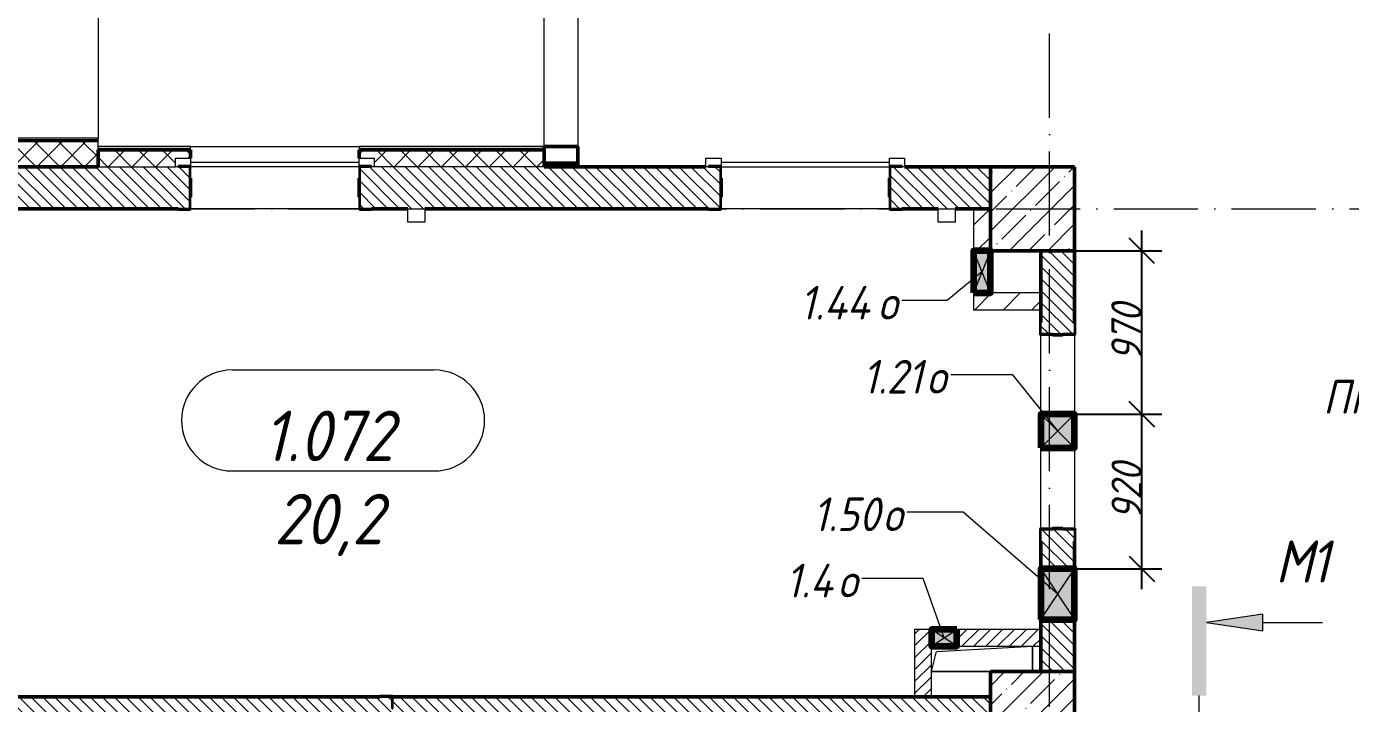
# Model space of a CAD drawing. Header units: millimetres. Extents: x -356862 to 418287, y 0 to 839748.
# Drawn here: x -177140 to -169276, y 482557 to 486580 of the extents above; entities that cross this region are included whole.
import ezdxf

# ---------------------------------------------------------------- set-up
doc = ezdxf.new("R2010")
doc.units = ezdxf.units.MM
doc.linetypes.add('200_ШТРИХ_ш1п0_6_', pattern=[160, 100, -60])
doc.linetypes.add('50_200_ШТРИХ_1Т_ш5_п1_п1_', pattern=[700, 500, -100, 0, -100])
for name, color, linetype, lineweight in [('9.7) Заделка 956 шт', 6, 'Continuous', 158), ('A-____-____-DIMS', 7, 'Continuous', 9), ('A-____-NOTE-TEXT', 7, 'Continuous', 9), ('A-____-NOTE-TEXT-1', 7, 'Continuous', 5), ('A-DETL-GENF-OTLN', 7, 'Continuous', 9), ('A-DOOR-____-MCUT', 7, 'Continuous', 13), ('A-DOOR-____-OTLN', 7, 'Continuous', 9), ('A-FLOR-____-OTLN', 7, 'Continuous', 9), ('A-GENM-____-IDEN', 7, 'Continuous', 9), ('A-GENM-____-MCUT', 7, 'Continuous', 25), ('A-GENM-____-OTLN', 7, 'Continuous', 9), ('A-GENM-____-OTLN-1', 7, 'Continuous', 25), ('A-GLAZ-____-IDEN', 7, 'Continuous', 9), ('A-GLAZ-____-OTLN', 7, 'Continuous', 9), ('A-WALL-____-MCUT-2', 7, 'Continuous', 50), ('A-WALL-____-MCUT-3', 7, 'Continuous', 9), ('A-WALL-____-OTLN', 7, 'Continuous', 9), ('A-WALL-____-PATT-1', 7, 'Continuous', 9), ('A-WALL-FNSH-MCUT-1', 7, 'Continuous', 9), ('E-ELEC-EQPM-OTLN', 7, 'Continuous', 9), ('I-WALL-____-OTLN', 7, 'Continuous', 9), ('S-COLS-____-MCUT', 7, 'Continuous', 50), ('S-COLS-____-OTLN', 7, 'Continuous', 9), ('S-GRID-____-OTLN-1', 7, '50_200_ШТРИХ_1Т_ш5_п1_п1_', 9)]:
    doc.layers.add(name, color=color, linetype=linetype, lineweight=lineweight)
for name, color, linetype, lineweight, true_color in [('A-AREA-IDEN-1', 7, 'Continuous', 9, 0x000000), ('A-DETL-GENF-OTLN-4', 9, '200_ШТРИХ_ш1п0_6_', 9, 0x808080), ('A-DETL-GENF-OTLN-5', 7, 'Continuous', 5, 0xc0c0c0), ('A-WALL-____-PATT-2', 7, 'Continuous', 9, 0x787878)]:
    doc.layers.add(name, color=color, linetype=linetype, lineweight=lineweight, true_color=true_color)
doc.styles.add('ISOCPEUR_I', font='isocpeui.ttf', dxfattribs={"width": 0.9, "height": 2.5})
doc.styles.add('ISOCPEUR_I_10', font='isocpeui.ttf', dxfattribs={"width": 0.9, "height": 180})
doc.styles.add('ISOCPEUR_I_9', font='isocpeui.ttf', dxfattribs={"width": 0.9, "height": 250})
doc.dimstyles.new('ISO-1_8_0_9К_СРЕДНИЙ_Кладочные_3', dxfattribs={"dimscale": 304.8, "dimtxt": 179.276612, "dimasz": 0.492126, "dimexe": 0.393701, "dimexo": 0, "dimgap": 0, "dimtad": 1, "dimdec": 3, "dimrnd": 0.001, "dimdsep": 46, "dimtxsty": 'ISOCPEUR_I_10', "dimblk1": 'OBLIQUE', "dimblk2": 'OBLIQUE', "dimsah": 1, "dimcen": 0.09, "dimdle": 0.393701, "dimazin": 0, "dimtfac": 1, "dimtdec": 4, "dimtix": 1, "dimtmove": 0, "dimatfit": 3, "dimfxl": 1, "dimtvp": 1, "dimtolj": 1, "dimtzin": 0, "dimarcsym": 2})
pattern_1 = [(135, (-176515.067, 459015.94), (-35.35534, -35.35534), [])]
pattern_2 = [(45, (-176515.07, 459015.94), (-70.71068, 70.71068), []), (135, (-176515.07, 459015.94), (-70.71068, -70.71068), [])]
pattern_3 = [(45, (-176515.07, 459015.94), (-84.8528, 84.8528), [])]
pattern_4 = [(45, (-176515.067, 459015.94), (-35.35534, 35.35534), [])]

# ---------------------------------------------------------------- blocks, each defined once
blk = doc.blocks.new('BSC_Колонна _Прямоугольная - 500х500-V46-АР1_План отверстий 1 этажа в осях 1-64_А-ГГ')
at = {"layer": 'S-COLS-____-OTLN'}
h = blk.add_hatch(dxfattribs=at)
h.set_pattern_fill('FP_78', color=256, style=0, pattern_type=2)
h.set_pattern_definition([(45, (-5350, -26481.04), (-114.0493, 114.0493), []), (45, (-5235.95, -26481.04), (-114.0493, 114.0493), [201.613, -40.323, 3.353, -36.97])])
h.paths.add_polyline_path([(-250, -250), (250, -250), (250, 250), (-250, 250)], flags=0)
at = {"layer": 'S-COLS-____-MCUT'}
for p, q in [((250, 250), (-250, 250)), ((-250, 250), (-250, -250)), ((250, -250), (250, 250)), ((-250, -250), (250, -250))]:
    blk.add_line(p, q, dxfattribs=at)
blk = doc.blocks.new('BSC_Колонна _Прямоугольная - 500х500-V53-АР1_План отверстий 1 этажа в осях 1-64_А-ГГ')
at = {"layer": 'S-COLS-____-OTLN'}
h = blk.add_hatch(dxfattribs=at)
h.set_pattern_fill('FP_85', color=256, style=0, pattern_type=2)
h.set_pattern_definition([(45, (-5350, -23481.04), (-114.0493, 114.0493), []), (45, (-5235.95, -23481.04), (-114.0493, 114.0493), [201.613, -40.323, 3.353, -36.97])])
h.paths.add_polyline_path([(-250, -250), (250, -250), (250, 250), (-250, 250)], flags=0)
at = {"layer": 'S-COLS-____-MCUT'}
for p, q in [((250, 250), (-250, 250)), ((-250, 250), (-250, -250)), ((250, -250), (250, 250)), ((-250, -250), (250, -250))]:
    blk.add_line(p, q, dxfattribs=at)
blk = doc.blocks.new('DM_Штора_Противопожарная_Doormaster_EI-60 - ш_1000 х в_2000-26940954-АР1_План отверстий 1 этажа в осях 1-64_А-ГГ')
at = {"layer": 'A-DOOR-____-MCUT'}
for p, q in [((-465, -125), (-450, -125)), ((-465, -175), (-465, -125)), ((-375, -131), (-375, -175)), ((-375, -150), (625, -150)), ((625, -175), (625, -131)), ((700, -125), (715, -125)), ((715, -125), (715, -175)), ((-375, -175), (-465, -175)), ((715, -175), (625, -175))]:
    blk.add_line(p, q, dxfattribs=at)
at = {"layer": 'E-ELEC-EQPM-OTLN'}
for p, q in [((-765, 205), (-665, 205)), ((-765, 125), (-765, 205)), ((-665, 205), (-665, 125)), ((-665, 125), (-765, 125))]:
    blk.add_line(p, q, dxfattribs=at)
blk = doc.blocks.new('Фахверк_СКБ_Уголок - 250_3600-27498263-АР1_План отверстий 1 этажа в осях 1-64_А-ГГ')
at = {"layer": 'A-GENM-____-MCUT'}
for p, q in [((200, 181), (125, 181)), ((125, 181), (125, 106)), ((131, 106), (131, 175)), ((131, 175), (200, 175)), ((200, 175), (200, 181)), ((125, 106), (131, 106)), ((131, -6), (125, -6)), ((125, -6), (125, -81)), ((131, -75), (131, -6)), ((200, -75), (131, -75)), ((200, -81), (200, -75)), ((125, -81), (200, -81))]:
    blk.add_line(p, q, dxfattribs=at)
blk = doc.blocks.new('Фахверк_СКБ_Уголок - 200_3600-27915153-АР1_План отверстий 1 этажа в осях 1-64_А-ГГ')
at = {"layer": 'A-GENM-____-MCUT'}
for p, q in [((125, 156), (50, 156)), ((50, 156), (50, 150)), ((50, 150), (119, 150)), ((119, 150), (119, 81)), ((119, 81), (125, 81)), ((125, 81), (125, 156)), ((125, 19), (119, 19)), ((119, 19), (119, -50)), ((125, -56), (125, 19)), ((119, -50), (50, -50)), ((50, -50), (50, -56)), ((50, -56), (125, -56))]:
    blk.add_line(p, q, dxfattribs=at)
blk = doc.blocks.new('154_Стойка_СКБ_Уголок - СМ-2230_200-28216496-АР1_План отверстий 1 этажа в осях 1-64_А-ГГ')
at = {"layer": 'A-GENM-____-MCUT'}
for p, q in [((125, 156), (125, 81)), ((200, 156), (125, 156)), ((125, 81), (131, 81)), ((131, 81), (131, 150)), ((131, 150), (200, 150)), ((200, 150), (200, 156)), ((131, 19), (125, 19)), ((125, 19), (125, -56)), ((131, -50), (131, 19)), ((125, -56), (200, -56)), ((200, -50), (131, -50)), ((200, -56), (200, -50))]:
    blk.add_line(p, q, dxfattribs=at)
blk = doc.blocks.new('AR_Отверстие прямоугольное _в плите_ - AR_Отверстие прямоугольное _в плите_-30459779-АР1_План отверстий 1 этажа в осях 1-64_А-ГГ')
at = {"layer": 'A-GENM-____-OTLN'}
for p, q in [((-300, -75), (-270, 45)), ((-270, 45), (300, 75)), ((300, -75), (300, 75)), ((-300, -75), (50, -75))]:
    blk.add_line(p, q, dxfattribs=at)
blk = doc.blocks.new('BSC_Колонна _Прямоугольная1 - 200х100 _металл_-35284186-АР1_План отверстий 1 этажа в осях 1-64_А-ГГ')
at = {"layer": 'S-COLS-____-MCUT'}
for p, q in [((100, 50), (-100, 50)), ((-100, 50), (-100, -50)), ((100, -50), (100, 50)), ((-100, -50), (100, -50))]:
    blk.add_line(p, q, dxfattribs=at)
blk = doc.blocks.new('AR_Отверстие прямоугольное _в стене__БезПР - AR_Отверстие прямоугольное _в стене__БезПР-36427648-АР1_План отверстий 1 этажа в осях 1-64_А-ГГ')
at = {"layer": 'A-GLAZ-____-OTLN'}
blk.add_hatch(color=256, dxfattribs=at).paths.add_polyline_path([(125, 50), (-125, 50), (-125, -50), (125, -50)], flags=0)
at = {"layer": 'A-DETL-GENF-OTLN'}
for p, q in [((-125, -50), (-125, 50)), ((-125, 50), (125, 50)), ((125, 50), (-125, -50)), ((-125, 50), (125, -50)), ((125, 50), (-125, 50)), ((-125, 50), (-125, -50)), ((125, 50), (125, -50)), ((125, -50), (125, 50)), ((125, -50), (-125, -50)), ((-125, -50), (125, -50))]:
    blk.add_line(p, q, dxfattribs=at)
at = {"layer": 'A-GLAZ-____-OTLN'}
blk.add_line((125, 50), (-125, 50), dxfattribs=at)
blk = doc.blocks.new('AR_Отверстие прямоугольное _в стене__БезПР - AR_Отверстие прямоугольное _в стене__БезПР-36428316-АР1_План отверстий 1 этажа в осях 1-64_А-ГГ')
at = {"layer": 'A-GLAZ-____-OTLN'}
blk.add_hatch(color=256, dxfattribs=at).paths.add_polyline_path([(-100, -100), (100, -100), (100, 100), (-100, 100)], flags=0)
at = {"layer": 'A-DETL-GENF-OTLN'}
for p, q in [((-100, -100), (-100, 100)), ((-100, 100), (100, 100)), ((100, 100), (-100, -100)), ((-100, 100), (100, -100)), ((100, 100), (-100, 100)), ((-100, 100), (-100, -100)), ((100, 100), (100, -100)), ((100, -100), (100, 100)), ((100, -100), (-100, -100)), ((-100, -100), (100, -100))]:
    blk.add_line(p, q, dxfattribs=at)
blk = doc.blocks.new('AR_Отверстие прямоугольное _в стене__БезПР - AR_Отверстие прямоугольное _в стене__БезПР-36428124-АР1_План отверстий 1 этажа в осях 1-64_А-ГГ')
at = {"layer": 'A-GLAZ-____-OTLN'}
blk.add_hatch(color=256, dxfattribs=at).paths.add_polyline_path([(-75, 50), (-75, -50), (75, -50), (75, 50)], flags=0)
at = {"layer": 'A-DETL-GENF-OTLN'}
for p, q in [((-75, -50), (-75, 50)), ((-75, 50), (75, 50)), ((75, 50), (-75, -50)), ((-75, 50), (75, -50)), ((75, 50), (-75, 50)), ((-75, 50), (-75, -50)), ((75, 50), (75, -50)), ((75, -50), (75, 50)), ((75, -50), (-75, -50)), ((-75, -50), (75, -50))]:
    blk.add_line(p, q, dxfattribs=at)
blk = doc.blocks.new('AR_Отверстие прямоугольное _в стене__БезПР - AR_Отверстие прямоугольное _в стене__БезПР-36429064-АР1_План отверстий 1 этажа в осях 1-64_А-ГГ')
at = {"layer": 'A-GLAZ-____-OTLN'}
blk.add_hatch(color=256, dxfattribs=at).paths.add_polyline_path([(-150, -100), (150, -100), (150, 100), (-150, 100)], flags=0)
at = {"layer": 'A-DETL-GENF-OTLN'}
for p, q in [((-150, -100), (-150, 100)), ((-150, 100), (150, 100)), ((150, 100), (-150, -100)), ((-150, 100), (150, -100)), ((150, 100), (-150, 100)), ((-150, 100), (-150, -100)), ((150, 100), (150, -100)), ((150, -100), (150, 100)), ((150, -100), (-150, -100)), ((-150, -100), (150, -100))]:
    blk.add_line(p, q, dxfattribs=at)
blk = doc.blocks.new('DET_L_Имитация разреза_ISO2-5 - Вправо-36779002-АР1_План отверстий 1 этажа в осях 1-64_А-ГГ')
at = {"layer": 'A-DETL-GENF-OTLN-5'}
blk.add_line((143.1, 0), (2756.9, 0), dxfattribs=at)
blk = doc.blocks.new('_Oblique')
at = {"color": 0, "linetype": 'ByBlock', "lineweight": -2}
blk.add_line((-0.5, -0.5), (0.5, 0.5), dxfattribs=at)
blk = doc.blocks.new('*D13403')
at = {"layer": 'A-____-____-DIMS', "color": 0, "lineweight": -2, "transparency": 16777216}
for p, q in [((-170516, 483237), (-170516, 484397)), ((-170915.1, 484277), (-170396, 484277)), ((-170915.1, 483357), (-170396, 483357))]:
    blk.add_line(p, q, dxfattribs=at)
at = {"layer": 'Defpoints', "color": 0, "transparency": 16777216}
for p in [(-170915.1, 484277), (-170516, 484277), (-170915.1, 483357)]:
    blk.add_point(p, dxfattribs=at)
at = {"layer": 'A-____-____-DIMS', "color": 0, "lineweight": -2, "transparency": 16777216, "xscale": 150, "yscale": 150, "zscale": 150}
for p, rotation in [((-170516, 484277), 90), ((-170516, 483357), 270)]:
    blk.add_blockref('_Oblique', p, dxfattribs=dict(at, rotation=rotation))
at = {"layer": 'A-____-____-DIMS', "color": 0, "transparency": 16777216, "insert": (-170606, 483817), "char_height": 180, "width": 409.578, "attachment_point": 5, "rotation": 90, "style": 'ISOCPEUR_I_10'}
blk.add_mtext('\\A1;920', dxfattribs=at)
blk = doc.blocks.new('*D13404')
at = {"layer": 'A-____-____-DIMS', "color": 0, "lineweight": -2, "transparency": 16777216}
for p, q in [((-170516, 484157), (-170516, 485367)), ((-170915.1, 485247), (-170396, 485247)), ((-170915.1, 484277), (-170396, 484277))]:
    blk.add_line(p, q, dxfattribs=at)
at = {"layer": 'Defpoints', "color": 0, "transparency": 16777216}
for p in [(-170915.1, 485247), (-170516, 485247), (-170915.1, 484277)]:
    blk.add_point(p, dxfattribs=at)
at = {"layer": 'A-____-____-DIMS', "color": 0, "lineweight": -2, "transparency": 16777216, "xscale": 150, "yscale": 150, "zscale": 150}
for p, rotation in [((-170516, 485247), 90), ((-170516, 484277), 270)]:
    blk.add_blockref('_Oblique', p, dxfattribs=dict(at, rotation=rotation))
at = {"layer": 'A-____-____-DIMS', "color": 0, "transparency": 16777216, "insert": (-170607.1, 484762), "char_height": 180, "width": 409.578, "attachment_point": 5, "rotation": 90, "style": 'ISOCPEUR_I_10'}
blk.add_mtext('\\A1;970', dxfattribs=at)
blk = doc.blocks.new('AAR_СКБ_Марка_помещения_1_5 ммп - Номер _ Площадь-27962135-АИ_План этажа_Стены_1')
at = {"layer": 'A-AREA-IDEN-1'}
for p, q in [((-2.987, 3), (3.013, 3)), ((-2.987, 0), (3.013, 0))]:
    blk.add_line(p, q, dxfattribs=at)
for centre, start, end in [((-2.987, 1.5), 90, 270), ((3.013, 1.5), 270, 90)]:
    blk.add_arc(centre, 1.5, start, end, dxfattribs=at)

msp = doc.modelspace()

# ---------------------------------------------------------------- hatches: boundary and pattern name
at = {"layer": 'A-____-NOTE-TEXT-1'}
for points in [[(-170218.4358, 482603.8893), (-170131.6992, 482603.8893), (-170131.6992, 483253.8893), (-170218.4358, 483253.8893), (-170218.4358, 482988.0412)], [(-169798.0578, 482988.0412), (-169798.0578, 483088.0412), (-170131.6992, 483038.0412)]]:
    msp.add_hatch(color=256, dxfattribs=at).paths.add_polyline_path(points, flags=0)
at = {"layer": 'A-WALL-____-PATT-1'}
h = msp.add_hatch(dxfattribs=at)
h.set_pattern_fill('FP_6', color=256, style=0, pattern_type=2)
h.set_pattern_definition(pattern_1)
h.paths.add_polyline_path([(-174065.0675, 485746.983), (-173865.0675, 485746.983), (-173865.0675, 485766.983), (-174065.0675, 485766.983)], flags=0)
h.paths.add_polyline_path([(-173865.0675, 491226.983), (-173865.0675, 491246.983), (-174065.0675, 491246.983), (-174065.0675, 491226.983), (-174031.7341, 491226.983)], flags=0)
h = msp.add_hatch(dxfattribs=at)
h.set_pattern_fill('FP_1', color=256, style=0, pattern_type=2)
h.set_pattern_definition(pattern_2)
h.paths.add_polyline_path([(-176715.0675, 485746.983), (-176715.0675, 485896.983), (-179115.0675, 485896.983), (-179115.0675, 485746.983), (-178297.4818, 485746.983)], flags=0)
h = msp.add_hatch(dxfattribs=at)
h.set_pattern_fill('FP_1', color=256, style=0, pattern_type=2)
h.set_pattern_definition(pattern_2)
h.paths.add_polyline_path([(-174065.0675, 485746.983), (-174065.0675, 485846.983), (-175165.0675, 485846.983), (-175165.0675, 485796.983), (-175075.0675, 485796.983), (-175075.0675, 485746.983), (-174762.5533, 485746.983)], flags=0)
h.paths.add_polyline_path([(-176530.0175, 485746.983), (-176255.0675, 485746.983), (-176255.0675, 485796.983), (-176165.0675, 485796.983), (-176165.0675, 485846.983), (-176715.0675, 485846.983), (-176715.0675, 485746.983)], flags=0)
h = msp.add_hatch(dxfattribs=at)
h.set_pattern_fill('FP_6', color=256, style=0, pattern_type=2)
h.set_pattern_definition(pattern_1)
h.paths.add_polyline_path([(-171415.0675, 485496.983), (-171415.0675, 485746.983), (-172009.0675, 485746.983), (-172009.0675, 485677.983), (-172015.0675, 485677.983), (-172015.0675, 485565.983), (-172009.0675, 485565.983), (-172009.0675, 485496.983), (-171625.0675, 485496.983)], flags=0)
h.paths.add_polyline_path([(-173090.0675, 485496.983), (-173021.0675, 485496.983), (-173021.0675, 485565.983), (-173015.0675, 485565.983), (-173015.0675, 485677.983), (-173021.0675, 485677.983), (-173021.0675, 485746.983), (-175159.0675, 485746.983), (-175159.0675, 485677.983), (-175165.0675, 485677.983), (-175165.0675, 485565.983), (-175159.0675, 485565.983), (-175159.0675, 485496.983), (-173105.0675, 485496.983)], flags=0)
h.paths.add_polyline_path([(-176171.0675, 485496.983), (-176171.0675, 485565.983), (-176165.0675, 485565.983), (-176165.0675, 485677.983), (-176171.0675, 485677.983), (-176171.0675, 485746.983), (-178465.0675, 485746.983), (-178465.0675, 485496.983), (-176240.0675, 485496.983)], flags=0)
h = msp.add_hatch(dxfattribs=at)
h.set_pattern_fill('FP_4', color=256, style=0, pattern_type=2)
h.set_pattern_definition(pattern_3)
h.paths.add_polyline_path([(-171515.0675, 485246.983), (-171415.0675, 485246.983), (-171415.0675, 485496.983), (-171515.0675, 485496.983)], flags=0)
h = msp.add_hatch(dxfattribs=at)
h.set_pattern_fill('FP_6', color=256, style=0, pattern_type=2)
h.set_pattern_definition(pattern_1)
h.paths.add_polyline_path([(-171115.0675, 482746.983), (-170915.0675, 482746.983), (-170915.0675, 483056.983), (-171115.0675, 483056.983)], flags=0)
h.paths.add_polyline_path([(-171046.0675, 483356.983), (-170915.0675, 483356.983), (-170915.0675, 483590.983), (-170984.0675, 483590.983), (-170984.0675, 483596.983), (-171046.0675, 483596.983), (-171046.0675, 483590.983), (-171115.0675, 483590.983), (-171115.0675, 483356.983), (-171058.5969, 483356.983)], flags=0)
h.paths.add_polyline_path([(-170984.0675, 484746.983), (-170984.0675, 484752.983), (-170915.0675, 484752.983), (-170915.0675, 485246.983), (-171115.0675, 485246.983), (-171115.0675, 484752.983), (-171046.0675, 484752.983), (-171046.0675, 484746.983)], flags=0)
h = msp.add_hatch(dxfattribs=at)
h.set_pattern_fill('FP_4', color=256, style=0, pattern_type=2)
h.set_pattern_definition(pattern_3)
h.paths.add_polyline_path([(-171415.0675, 484896.983), (-171115.0675, 484896.983), (-171115.0675, 484996.983), (-171515.0675, 484996.983), (-171515.0675, 484896.983)], flags=0)
h = msp.add_hatch(dxfattribs=at)
h.set_pattern_fill('FP_5', color=256, style=0, pattern_type=2)
h.set_pattern_definition(pattern_4)
h.paths.add_polyline_path([(-171765.0675, 482596.983), (-171765.0675, 482996.983), (-171865.0675, 482996.983), (-171865.0675, 482596.983)], flags=0)
h = msp.add_hatch(dxfattribs=at)
h.set_pattern_fill('FP_5', color=256, style=0, pattern_type=2)
h.set_pattern_definition(pattern_4)
h.paths.add_polyline_path([(-171615.0675, 482896.983), (-171115.0675, 482896.983), (-171115.0675, 482996.983), (-171615.0675, 482996.983)], flags=0)
h = msp.add_hatch(dxfattribs=at)
h.set_pattern_fill('FP_6', color=256, style=0, pattern_type=2)
h.set_pattern_definition(pattern_1)
h.paths.add_polyline_path([(-171415.0675, 482396.983), (-171415.0675, 482596.983), (-174965.0675, 482596.983), (-174965.0675, 482527.983), (-174971.0675, 482527.983), (-174971.0675, 482596.983), (-178465.0675, 482596.983), (-178465.0675, 482396.983), (-174971.0675, 482396.983), (-174971.0675, 482465.983), (-174965.0675, 482465.983), (-174965.0675, 482396.983), (-172995.089, 482396.983)], flags=0)
at = {"layer": 'A-WALL-____-PATT-2'}
h = msp.add_hatch(dxfattribs=at)
h.set_pattern_fill('FP_183', color=256, style=0, pattern_type=2)
h.set_pattern_definition([(0, (-176515.067, 459015.94), (81.28, 20.32), [3.353, -57.607, 3.353, -57.607, -325.12]), (0, (-176515.067, 459015.94), (81.28, 20.32), [-121.92, 3.353, -118.567, 3.353, -57.607, -142.24]), (0, (-176515.067, 459015.94), (81.28, 20.32), [-304.8, 3.353, -37.287, 3.353, -98.247]), (120, (-176484.587, 459026.1), (-58.237636, 60.230545), [3.353, -57.607, 3.353, -57.607, -325.12]), (120, (-176484.587, 459026.1), (-58.237636, 60.230545), [-121.92, 3.353, -118.567, 3.353, -57.607, -142.24]), (120, (-176484.587, 459026.1), (-58.237636, 60.230545), [-304.8, 3.353, -37.287, 3.353, -98.247]), (240, (-176474.427, 459066.74), (-23.042364, -80.550545), [3.353, -57.607, 3.353, -57.607, -325.12]), (240, (-176474.427, 459066.74), (-23.042364, -80.550545), [-121.92, 3.353, -118.567, 3.353, -57.607, -142.24]), (240, (-176474.427, 459066.74), (-23.042364, -80.550545), [-304.8, 3.353, -37.287, 3.353, -98.247])])
h.paths.add_polyline_path([(-174065.0675, 485846.983), (-174065.0675, 485866.983), (-175165.0675, 485866.983), (-175165.0675, 485846.983), (-174762.5533, 485846.983)], flags=0)
h.paths.add_polyline_path([(-176530.0175, 485846.983), (-176165.0675, 485846.983), (-176165.0675, 485866.983), (-176715.0675, 485866.983), (-176715.0675, 485846.983)], flags=0)

# ---------------------------------------------------------------- linework, layer by layer
at = {"layer": '9.7) Заделка 956 шт'}
for points in [[(-171515.0675, 484996.983), (-171415.0675, 484996.983), (-171415.0675, 485246.983), (-171515.0675, 485246.983)], [(-171115.0675, 484076.983), (-170915.0675, 484076.983), (-170915.0675, 484276.983), (-171115.0675, 484276.983)], [(-171115.0675, 483056.983), (-170915.0675, 483056.983), (-170915.0675, 483356.983), (-171115.0675, 483356.983)], [(-171615.0675, 482996.983), (-171765.0675, 482996.983), (-171765.0675, 482896.983), (-171615.0675, 482896.983)]]:
    msp.add_lwpolyline(points, close=True, dxfattribs=at)
at = {"layer": 'A-____-NOTE-TEXT'}
for p, q in [((-169798.0578, 483088.0412), (-170131.6992, 483038.0412)), ((-169798.0578, 482988.0412), (-169798.0578, 483088.0412)), ((-170131.6992, 483038.0412), (-169798.0578, 482988.0412)), ((-169798.0578, 483038.0412), (-169441.8078, 483038.0412))]:
    msp.add_line(p, q, dxfattribs=at)
at = {"layer": 'A-FLOR-____-OTLN'}
for p, q in [((-176715.0675, 491076.983), (-176715.0675, 485916.983)), ((-171165.0675, 482896.983), (-171165.0675, 482746.983)), ((-171415.0675, 482746.983), (-171765.0675, 482746.983))]:
    msp.add_line(p, q, dxfattribs=at)
at = {"layer": 'A-GLAZ-____-IDEN'}
for p, q in [((-171465.0675, 485121.983), (-171672.8798, 484950.8504)), ((-171672.8798, 484950.8504), (-171940.1938, 484950.8504)), ((-171282.3304, 484510.9842), (-171650.4889, 484510.9842)), ((-171015.0675, 484176.983), (-171282.3304, 484510.9842)), ((-171576.7677, 483693.9306), (-171910.4947, 483693.9306)), ((-171015.0675, 483206.983), (-171576.7677, 483693.9306)), ((-171814.8382, 483300.113), (-172178.1856, 483300.113)), ((-171690.0675, 482946.983), (-171814.8382, 483300.113))]:
    msp.add_line(p, q, dxfattribs=at)
at = {"layer": 'A-WALL-____-MCUT-2'}
for p, q in [((-176715.0675, 485846.983), (-176715.0675, 485746.983)), ((-176165.0675, 485846.983), (-176715.0675, 485846.983)), ((-176165.0675, 485796.983), (-176165.0675, 485846.983)), ((-175165.0675, 485846.983), (-175165.0675, 485796.983)), ((-174065.0675, 485846.983), (-175165.0675, 485846.983)), ((-176715.0675, 485746.983), (-178465.0675, 485746.983)), ((-174065.0675, 485746.983), (-174065.0675, 485766.983)), ((-174065.0675, 485766.983), (-174065.0675, 485746.983)), ((-173105.0675, 485746.983), (-174065.0675, 485746.983)), ((-173865.0675, 485746.983), (-173865.0675, 485766.983)), ((-171415.0675, 485746.983), (-171925.0675, 485746.983)), ((-176165.0675, 485565.983), (-176165.0675, 485677.983)), ((-175165.0675, 485677.983), (-175165.0675, 485565.983)), ((-173015.0675, 485565.983), (-173015.0675, 485677.983)), ((-172015.0675, 485677.983), (-172015.0675, 485565.983)), ((-178465.0675, 485496.983), (-176240.0675, 485496.983)), ((-175090.0675, 485496.983), (-174875.0675, 485496.983)), ((-174775.0675, 485496.983), (-173090.0675, 485496.983)), ((-171940.0675, 485496.983), (-171725.0675, 485496.983)), ((-171625.0675, 485496.983), (-171415.0675, 485496.983)), ((-171115.0675, 485246.983), (-171115.0675, 484821.983)), ((-170915.0675, 484821.983), (-170915.0675, 485246.983)), ((-171046.0675, 484746.983), (-170984.0675, 484746.983)), ((-170984.0675, 483596.983), (-171046.0675, 483596.983)), ((-171115.0675, 483521.983), (-171115.0675, 483356.983)), ((-170915.0675, 483356.983), (-170915.0675, 483521.983)), ((-171115.0675, 483056.983), (-171115.0675, 482746.983)), ((-170915.0675, 482746.983), (-170915.0675, 483056.983)), ((-175040.0675, 482596.983), (-178465.0675, 482596.983)), ((-171415.0675, 482596.983), (-174965.0675, 482596.983))]:
    msp.add_line(p, q, dxfattribs=at)
at = {"layer": 'A-WALL-____-MCUT-3'}
for p, q in [((-178965.0675, 485908.983), (-176715.0675, 485908.983)), ((-178965.0675, 485902.983), (-176715.0675, 485902.983)), ((-176715.0675, 485846.983), (-176715.0675, 485896.983)), ((-176715.0675, 485746.983), (-176255.0675, 485746.983)), ((-174065.0675, 485746.983), (-175075.0675, 485746.983))]:
    msp.add_line(p, q, dxfattribs=at)
at = {"layer": 'A-WALL-____-OTLN'}
for p, q in [((-176165.0675, 485866.983), (-175165.0675, 485866.983)), ((-175165.0675, 485746.983), (-176165.0675, 485746.983))]:
    msp.add_line(p, q, dxfattribs=at)
at = {"layer": 'A-WALL-FNSH-MCUT-1'}
for p, q in [((-176715.0675, 485916.983), (-178965.0675, 485916.983)), ((-176715.0675, 485896.983), (-176715.0675, 485916.983)), ((-178965.0675, 485896.983), (-176715.0675, 485896.983)), ((-176165.0675, 485866.983), (-176715.0675, 485866.983)), ((-176165.0675, 485846.983), (-176165.0675, 485866.983)), ((-174065.0675, 485866.983), (-175165.0675, 485866.983)), ((-175165.0675, 485866.983), (-175165.0675, 485846.983)), ((-171515.0675, 485496.983), (-171515.0675, 485246.983)), ((-171515.0675, 484996.983), (-171515.0675, 484896.983)), ((-171115.0675, 484996.983), (-171415.0675, 484996.983)), ((-171515.0675, 484896.983), (-171115.0675, 484896.983)), ((-171765.0675, 482996.983), (-171865.0675, 482996.983)), ((-171865.0675, 482996.983), (-171865.0675, 482596.983)), ((-171115.0675, 482996.983), (-171615.0675, 482996.983)), ((-171765.0675, 482596.983), (-171765.0675, 482896.983)), ((-171615.0675, 482896.983), (-171115.0675, 482896.983))]:
    msp.add_line(p, q, dxfattribs=at)
at = {"layer": 'I-WALL-____-OTLN'}
for p, q in [((-174065.0675, 485866.983), (-174065.0675, 491126.983)), ((-173865.0675, 491126.983), (-173865.0675, 485866.983)), ((-173015.0675, 485746.983), (-172015.0675, 485746.983)), ((-175165.0675, 485496.983), (-176165.0675, 485496.983)), ((-172015.0675, 485496.983), (-173015.0675, 485496.983)), ((-171115.0675, 484276.983), (-171115.0675, 484746.983)), ((-170915.0675, 484746.983), (-170915.0675, 484276.983)), ((-171115.0675, 483596.983), (-171115.0675, 484076.983)), ((-170915.0675, 484076.983), (-170915.0675, 483596.983))]:
    msp.add_line(p, q, dxfattribs=at)
at = {"layer": 'S-GRID-____-OTLN-1'}
for p, q in [((-171065.0675, 454533.3346), (-171065.0675, 508896.9006)), ((-181183.8377, 485496.983), (-149807.3283, 485496.983))]:
    msp.add_line(p, q, dxfattribs=at)

# ---------------------------------------------------------------- block references
at = {"layer": 'A-AREA-IDEN-1', "xscale": 199.9999999999999, "yscale": 199.9999999999999, "zscale": 199.9999999999999}
msp.add_blockref('AAR_СКБ_Марка_помещения_1_5 ммп - Номер _ Площадь-27962135-АИ_План этажа_Стены_1', (-175321.678, 483938.8912), dxfattribs=at)
at = {"layer": 'A-DETL-GENF-OTLN-4', "rotation": 90.00000000000134}
msp.add_blockref('DET_L_Имитация разреза_ISO2-5 - Вправо-36779002-АР1_План отверстий 1 этажа в осях 1-64_А-ГГ', (-170175.0675, 479846.983), dxfattribs=at)
at = {"layer": 'A-DOOR-____-OTLN', "rotation": 180}
for p in [(-175540.0675, 485621.983), (-172390.0675, 485621.983)]:
    msp.add_blockref('DM_Штора_Противопожарная_Doormaster_EI-60 - ш_1000 х в_2000-26940954-АР1_План отверстий 1 этажа в осях 1-64_А-ГГ', p, dxfattribs=at)
at = {"layer": 'A-GENM-____-OTLN'}
msp.add_blockref('AR_Отверстие прямоугольное _в плите_ - AR_Отверстие прямоугольное _в плите_-30459779-АР1_План отверстий 1 этажа в осях 1-64_А-ГГ', (-171465.0675, 482821.983), dxfattribs=at)
at = {"layer": 'A-GENM-____-OTLN-1'}
for name, p, rotation in [('Фахверк_СКБ_Уголок - 250_3600-27498263-АР1_План отверстий 1 этажа в осях 1-64_А-ГГ', (-176040.0675, 485671.983), 180), ('Фахверк_СКБ_Уголок - 250_3600-27498263-АР1_План отверстий 1 этажа в осях 1-64_А-ГГ', (-172890.0675, 485671.983), 180), ('154_Стойка_СКБ_Уголок - СМ-2230_200-28216496-АР1_План отверстий 1 этажа в осях 1-64_А-ГГ', (-170965.0675, 484621.983), 89.99999999999991), ('154_Стойка_СКБ_Уголок - СМ-2230_200-28216496-АР1_План отверстий 1 этажа в осях 1-64_А-ГГ', (-171065.0675, 483721.983), 269.9999999999999)]:
    msp.add_blockref(name, p, dxfattribs=dict(at, rotation=rotation))
for name, p in [('Фахверк_СКБ_Уголок - 250_3600-27498263-АР1_План отверстий 1 этажа в осях 1-64_А-ГГ', (-175290.0675, 485571.983)), ('Фахверк_СКБ_Уголок - 250_3600-27498263-АР1_План отверстий 1 этажа в осях 1-64_А-ГГ', (-172140.0675, 485571.983)), ('Фахверк_СКБ_Уголок - 200_3600-27915153-АР1_План отверстий 1 этажа в осях 1-64_А-ГГ', (-175090.0675, 482446.983))]:
    msp.add_blockref(name, p, dxfattribs=at)
at = {"layer": 'A-GLAZ-____-OTLN'}
for name, p, rotation in [('AR_Отверстие прямоугольное _в стене__БезПР - AR_Отверстие прямоугольное _в стене__БезПР-36427648-АР1_План отверстий 1 этажа в осях 1-64_А-ГГ', (-171465.0675, 485121.983), 269.9999999999998), ('AR_Отверстие прямоугольное _в стене__БезПР - AR_Отверстие прямоугольное _в стене__БезПР-36428316-АР1_План отверстий 1 этажа в осях 1-64_А-ГГ', (-171015.0675, 484176.983), 89.99999999999991), ('AR_Отверстие прямоугольное _в стене__БезПР - AR_Отверстие прямоугольное _в стене__БезПР-36429064-АР1_План отверстий 1 этажа в осях 1-64_А-ГГ', (-171015.0675, 483206.983), 89.99999999999991), ('AR_Отверстие прямоугольное _в стене__БезПР - AR_Отверстие прямоугольное _в стене__БезПР-36428124-АР1_План отверстий 1 этажа в осях 1-64_А-ГГ', (-171690.0675, 482946.983), 180)]:
    msp.add_blockref(name, p, dxfattribs=dict(at, rotation=rotation))
at = {"layer": 'S-COLS-____-OTLN', "rotation": 180}
msp.add_blockref('BSC_Колонна _Прямоугольная1 - 200х100 _металл_-35284186-АР1_План отверстий 1 этажа в осях 1-64_А-ГГ', (-173965.0675, 485816.983), dxfattribs=at)
at = {"layer": 'S-COLS-____-OTLN'}
for name, p in [('BSC_Колонна _Прямоугольная - 500х500-V46-АР1_План отверстий 1 этажа в осях 1-64_А-ГГ', (-171165.0675, 485496.983)), ('BSC_Колонна _Прямоугольная - 500х500-V53-АР1_План отверстий 1 этажа в осях 1-64_А-ГГ', (-171165.0675, 482496.983))]:
    msp.add_blockref(name, p, dxfattribs=at)

# ---------------------------------------------------------------- texts
at = {"layer": 'A-____-NOTE-TEXT', "char_height": 250, "attachment_point": 1, "style": 'ISOCPEUR_I'}
for s, insert, width in [('\\fISOCPEUR|b0|i1|c204|p34|;\\W.9;М', (-169722.6771, 483526.0495), 252.531562), ('\\fISOCPEUR|b0|i1|c204|p34|;\\W.9;1', (-169514.3177, 483526.0495), 144.30375)]:
    msp.add_mtext(s, dxfattribs=dict(at, insert=insert, width=width))
at = {"layer": 'A-AREA-IDEN-1', "char_height": 300, "attachment_point": 8, "line_spacing_factor": 1.139951, "style": 'ISOCPEUR_I'}
for s, insert, width in [('\\pxqc,t8.46667,16.93333,25.4,33.86667,42.33333,50.8,59.26667,67.73333,76.2,84.66667,93.13333,101.6,110.06667,118.53333,127,135.46667,143.93333,152.4,160.86667,169.33333,177.8,186.26667,194.73333,203.2,211.66667,220.13333,228.6,237.06667,245.53333,254,262.46667,270.93333;{1.072}', (-175347.1071, 483997.2211), 900), ('\\pxqc,t8.46667,16.93333,25.4,33.86667,42.33333,50.8,59.26667,67.73333,76.2,84.66667,93.13333,101.6,110.06667,118.53333,127,135.46667,143.93333,152.4,160.86667,169.33333,177.8,186.26667,194.73333,203.2,211.66667,220.13333,228.6,237.06667,245.53333,254,262.46667,270.93333;{20,2}', (-175346.1071, 483433.2731), 754)]:
    msp.add_mtext(s, dxfattribs=dict(at, insert=insert, width=width))
at = {"layer": 'A-GENM-____-IDEN', "insert": (-169439.2189, 484479.4665), "char_height": 200, "width": 562.784625, "attachment_point": 1, "style": 'ISOCPEUR_I_9'}
msp.add_mtext('ПРО', dxfattribs=at)
at = {"layer": 'A-GLAZ-____-IDEN', "char_height": 200, "attachment_point": 1, "style": 'ISOCPEUR_I_9'}
for s, insert, width in [('1.44', (-172547.3463, 485038.465), 562.784625), ('\\fISOCPEUR|b0|i1|c204|p34|;\\W.9;о', (-172083.0026, 485038.465), 158.734125), ('1.21', (-172174.8475, 484598.5988), 461.772), ('\\fISOCPEUR|b0|i1|c204|p34|;\\W.9;о', (-171793.8475, 484598.5988), 158.734125), ('1.50', (-172469.9463, 483781.5452), 505.063125), ('\\fISOCPEUR|b0|i1|c204|p34|;\\W.9;о', (-172053.2276, 483781.5452), 158.734125), ('1.4', (-172630.5376, 483387.7276), 375.18975), ('\\fISOCPEUR|b0|i1|c204|p34|;\\W.9;о', (-172320.9751, 483387.7276), 158.734125)]:
    msp.add_mtext(s, dxfattribs=dict(at, insert=insert, width=width))

# ---------------------------------------------------------------- dimensions: what is measured, and where the dimension line sits
at = {"layer": 'A-____-____-DIMS'}
for base, p1, p2, override, picture, middle in [((-170515.9768, 485246.983), (-170915.0675, 484276.983), (-170915.0675, 485246.983), {"dimpost": '<>', "dimfxl": 970}, '*D13404', (-170607.1359, 484761.983)), ((-170515.9768, 484276.983), (-170915.0675, 483356.983), (-170915.0675, 484276.983), {"dimpost": '<>', "dimfxl": 920}, '*D13403', (-170605.9768, 483816.983))]:
    dim = msp.add_linear_dim(base=base, p1=p1, p2=p2, angle=90, dimstyle='ISO-1_8_0_9К_СРЕДНИЙ_Кладочные_3', override=override, dxfattribs=at)
    dim.commit()
    dim.dimension.update_dxf_attribs({"geometry": picture, "text_midpoint": middle})

doc.saveas('drawing.dxf')
